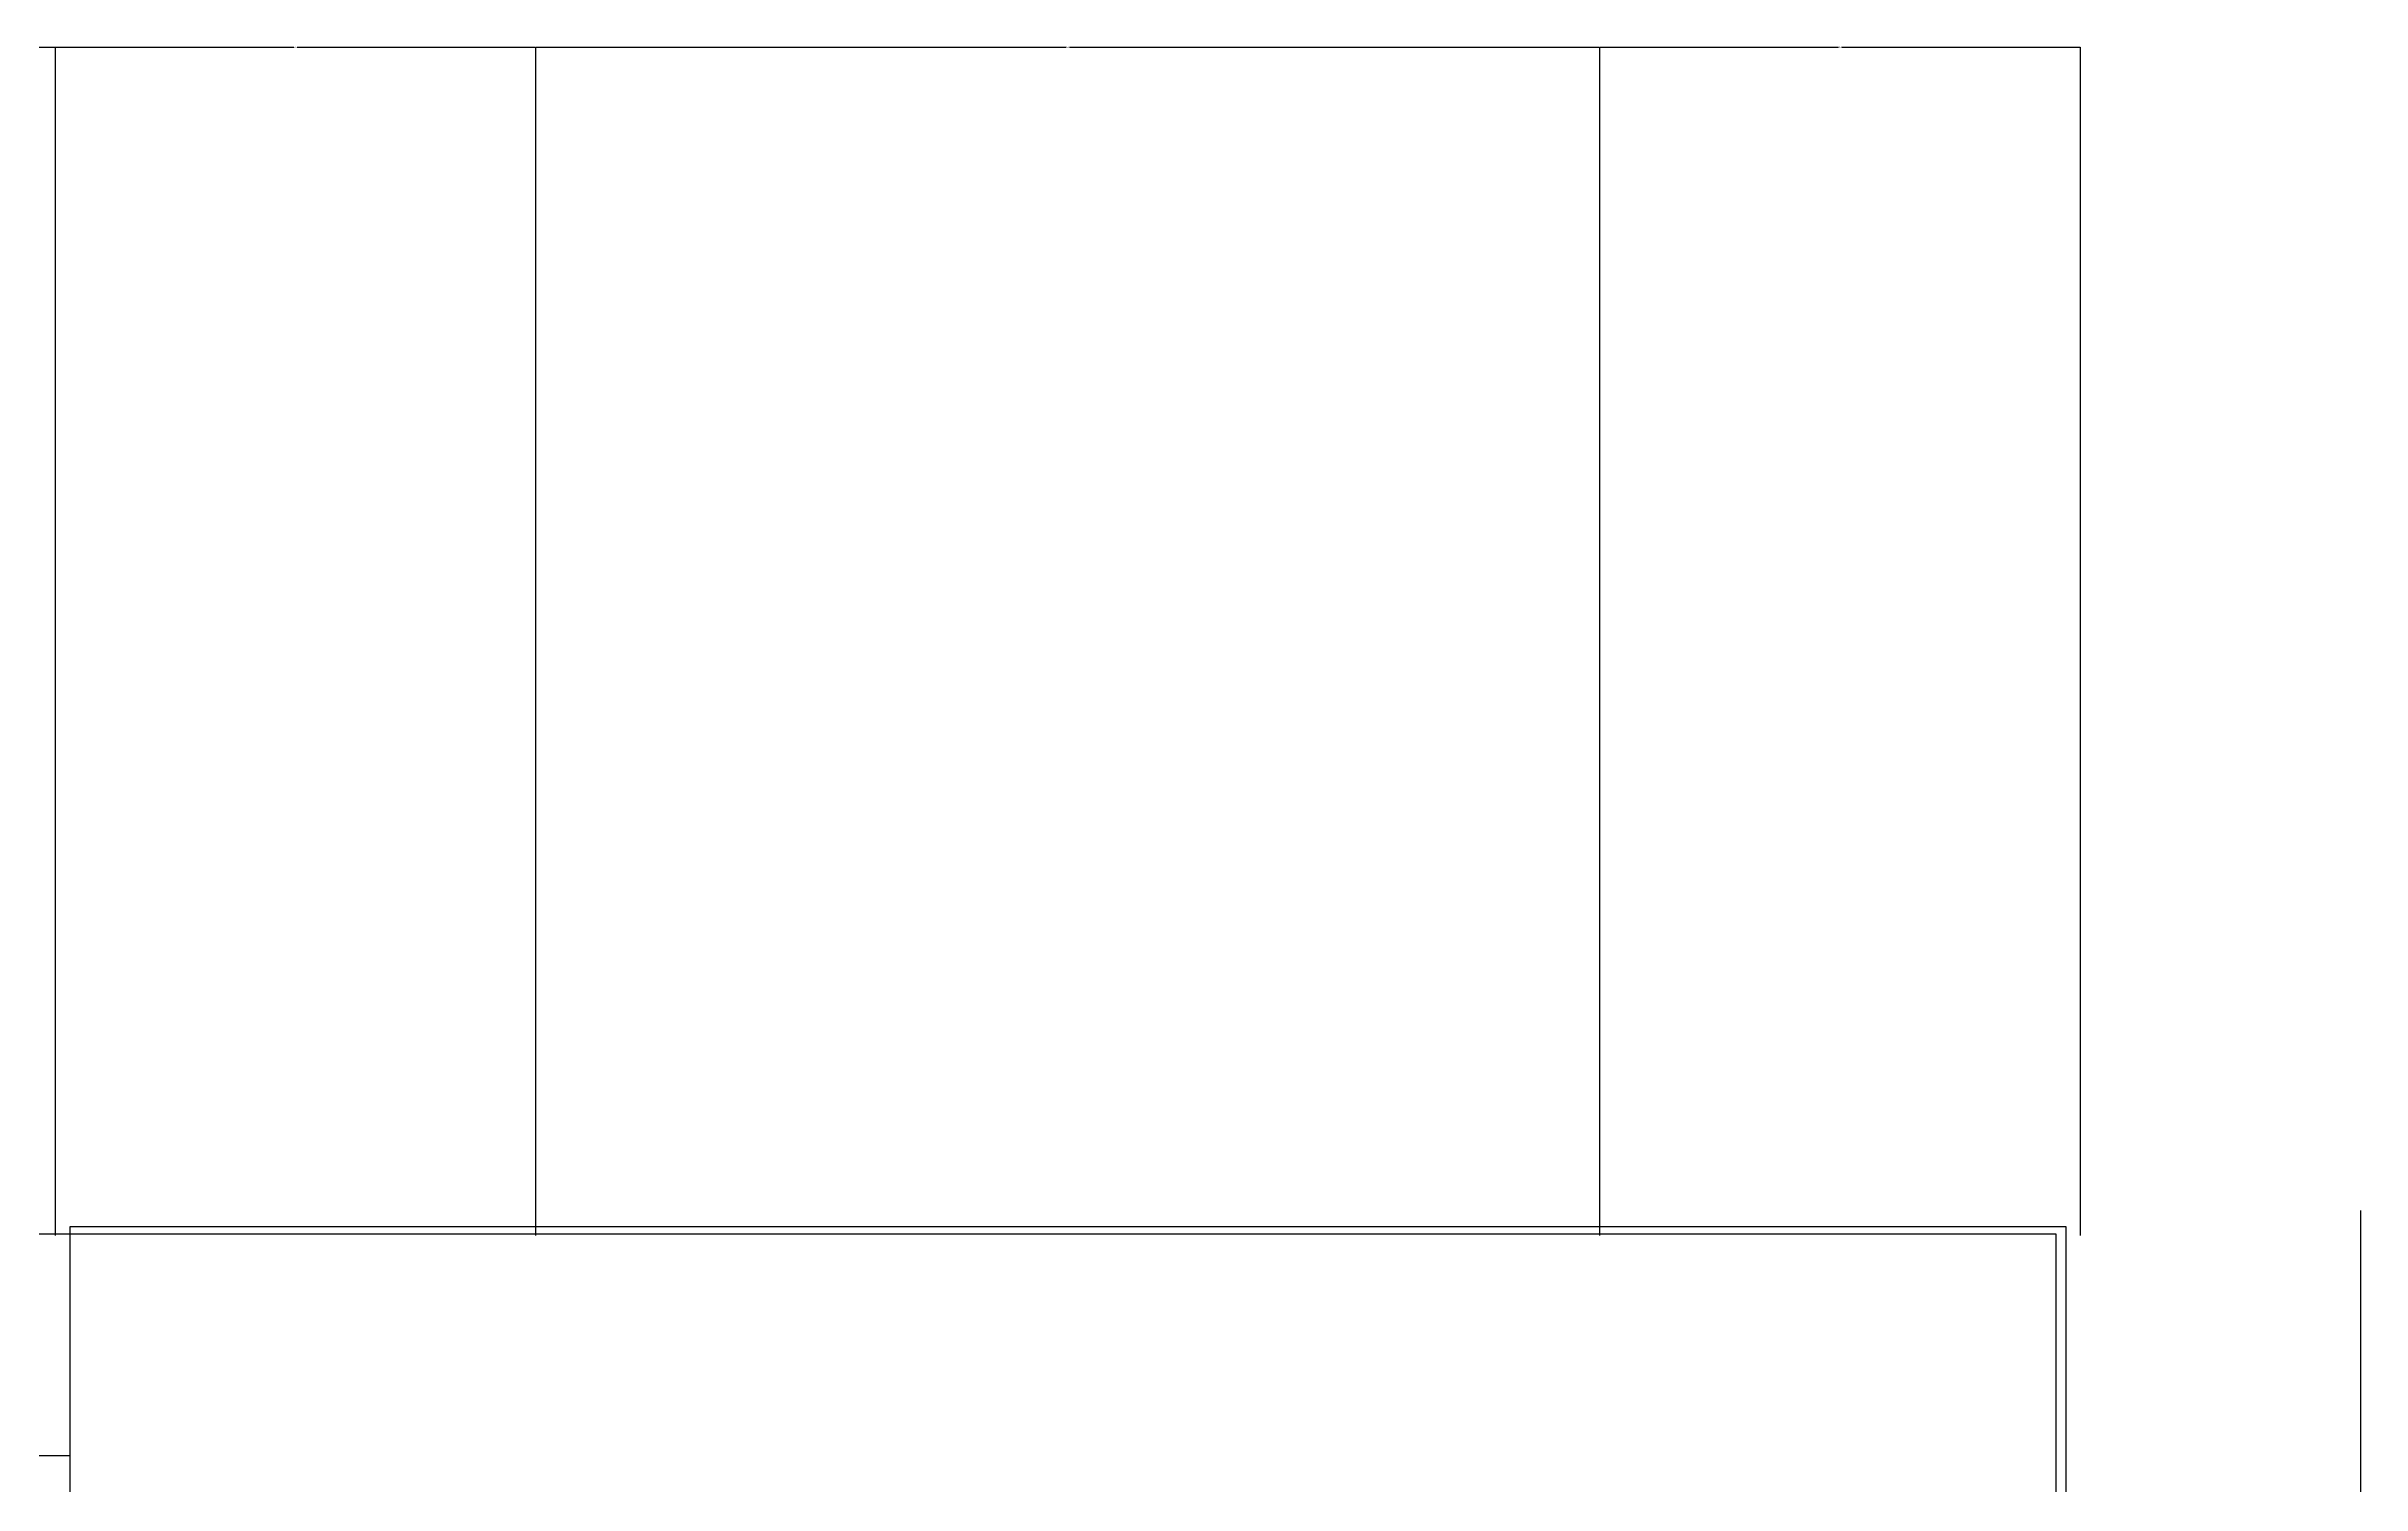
# Model space of a CAD drawing. Header units: metres. Extents: x 169789 to 254571, y -54633 to 5590.
# Drawn here: x 245386 to 247488, y 2605 to 3910 of the extents above; entities that cross this region are included whole.
import ezdxf

# ---------------------------------------------------------------- set-up
doc = ezdxf.new("R2010")
doc.units = ezdxf.units.M
doc.layers.add('DIM', color=3, linetype='Continuous')
doc.layers.add('WALL', color=40, linetype='Continuous')
doc.dimstyles.get("Standard").update_dxf_attribs({"dimtxt": 2.5, "dimasz": 2.5, "dimexe": 1.25, "dimexo": 0.625, "dimtad": 1, "dimcen": 2.5, "dimazin": 3, "dimtfac": 1, "dimtmove": 0, "dimatfit": 3})

# ---------------------------------------------------------------- blocks, each defined once
blk = doc.blocks.new('*D117')
for p, q in [((243431.98, 2862.1), (243431.98, 3909.28)), ((243432.23, 3909.28), (244411.31, 3909.28)), ((244415.31, 3909.28), (245394.39, 3909.28)), ((245394.64, 2862.1), (245394.64, 3909.28))]:
    blk.add_line(p, q)
at = {"layer": 'Defpoints'}
for p in [(243431.98, 3909.28), (243431.98, 2862.1), (245394.64, 2862.1)]:
    blk.add_point(p, dxfattribs=at)
at = {"layer": 'DIM', "insert": (244413.31, 3909.28), "char_height": 1, "attachment_point": 5}
blk.add_mtext('1000', dxfattribs=at)
blk = doc.blocks.new('*D118')
for p, q in [((245394.64, 2830.96), (245394.64, 3909.28)), ((245394.89, 3909.28), (245611.215, 3909.28)), ((245614.215, 3909.28), (245830.54, 3909.28)), ((245830.79, 2830.96), (245830.79, 3909.28))]:
    blk.add_line(p, q)
at = {"layer": 'Defpoints'}
for p in [(245394.64, 3909.28), (245394.64, 2830.96), (245830.79, 2830.96)]:
    blk.add_point(p, dxfattribs=at)
at = {"layer": 'DIM', "insert": (245612.715, 3909.28), "char_height": 1, "attachment_point": 5}
blk.add_mtext('200', dxfattribs=at)
blk = doc.blocks.new('*D119')
for p, q in [((245830.79, 2830.96), (245830.79, 3909.28)), ((245831.04, 3909.28), (246312.17, 3909.28)), ((246315.17, 3909.28), (246796.3, 3909.28)), ((246796.55, 2830.96), (246796.55, 3909.28))]:
    blk.add_line(p, q)
at = {"layer": 'Defpoints'}
for p in [(245830.79, 3909.28), (245830.79, 2830.96), (246796.55, 2830.96)]:
    blk.add_point(p, dxfattribs=at)
at = {"layer": 'DIM', "insert": (246313.67, 3909.28), "char_height": 1, "attachment_point": 5}
blk.add_mtext('500', dxfattribs=at)
blk = doc.blocks.new('*D120')
for p, q in [((246796.55, 2830.96), (246796.55, 3909.28)), ((246796.8, 3909.28), (247013.12, 3909.28)), ((247016.12, 3909.28), (247232.44, 3909.28)), ((247232.69, 2830.96), (247232.69, 3909.28))]:
    blk.add_line(p, q)
at = {"layer": 'Defpoints'}
for p in [(246796.55, 3909.28), (246796.55, 2830.96), (247232.69, 2830.96)]:
    blk.add_point(p, dxfattribs=at)
at = {"layer": 'DIM', "insert": (247014.62, 3909.28), "char_height": 1, "attachment_point": 5}
blk.add_mtext('200', dxfattribs=at)
blk = doc.blocks.new('*D134')
for p, q in [((247486.9, 2853.83), (247486.9, 1924.06)), ((247486.65, 1924.06), (247486.4, 1924.06)), ((247486.9, 994.3), (247486.9, 1924.06)), ((247486.9, 1924.06), (247486.9, 1924.06)), ((247487.15, 1924.06), (247487.4, 1924.06))]:
    blk.add_line(p, q)
at = {"layer": 'Defpoints'}
for p in [(247486.9, 2853.83), (247486.9, 1924.06), (247486.9, 994.3)]:
    blk.add_point(p, dxfattribs=at)
at = {"layer": 'DIM', "insert": (247486.9, 1925.185), "char_height": 1, "attachment_point": 5}
blk.add_mtext('900', dxfattribs=at)

msp = doc.modelspace()

# ---------------------------------------------------------------- linework, layer by layer
at = {"layer": 'WALL'}
for p, q in [((242610.28, 2832.51), (247210.28, 2832.51)), ((247210.28, 2832.51), (247210.28, -5567.49)), ((245407.92, 2631.05), (243447.65, 2631.05))]:
    msp.add_line(p, q, dxfattribs=at)
msp.add_lwpolyline([(247219.69, 1028.27), (247219.69, 2838.81), (245407.92, 2838.81), (245407.92, 1028.27)], close=True, dxfattribs=at)

# ---------------------------------------------------------------- dimensions: what is measured, and where the dimension line sits
at = {"layer": 'DIM'}
for base, p1, p2, text, picture, middle in [((243431.98, 3909.28), (243431.98, 2862.1), (245394.64, 2862.1), '1000', '*D117', (244413.31, 3909.28)), ((245394.64, 3909.28), (245394.64, 2830.96), (245830.79, 2830.96), '200', '*D118', (245612.715, 3909.28)), ((245830.79, 3909.28), (245830.79, 2830.96), (246796.55, 2830.96), '500', '*D119', (246313.67, 3909.28)), ((246796.55, 3909.28), (246796.55, 2830.96), (247232.69, 2830.96), '200', '*D120', (247014.62, 3909.28)), ((247486.9, 1924.06), (247486.9, 994.3), (247486.9, 2853.83), '900', '*D134', (247486.9, 1925.185))]:
    dim = msp.add_linear_dim(base=base, p1=p1, p2=p2, text=text, dimstyle='Standard', dxfattribs=at)
    dim.commit()
    dim.dimension.update_dxf_attribs({"geometry": picture, "text_midpoint": middle})

doc.saveas('drawing.dxf')
